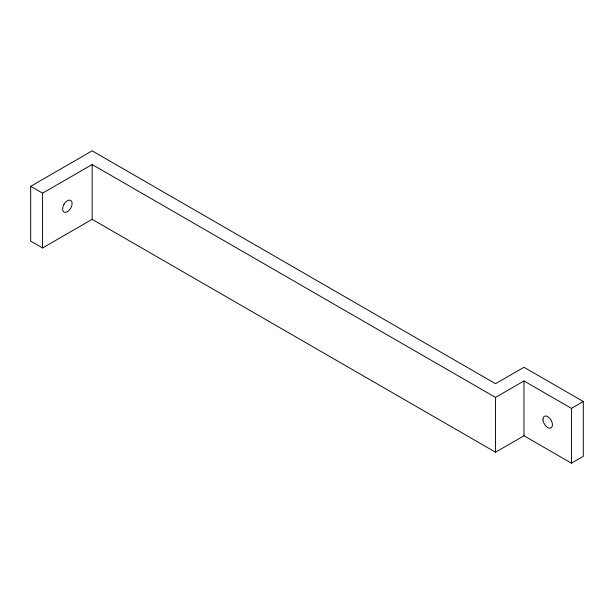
<?xml version="1.0" encoding="UTF-8"?>
<svg xmlns="http://www.w3.org/2000/svg" width="614" height="614" viewBox="0 0 614 614"><rect width="100%" height="100%" fill="white"/><g stroke="black" fill="none" stroke-linecap="round" stroke-linejoin="round"><path stroke-width="0.92" d="M30.7 186.318L92.154 150.837L495.513 383.712L523.98 367.272L583.3 401.518L583.3 456.317L571.434 463.163L523.98 435.771L495.513 452.203L92.154 219.328L42.566 247.956L30.7 241.11L30.7 186.318L42.566 193.164L92.154 164.537L495.513 397.411L523.98 380.972L571.434 408.371L583.3 401.518M571.434 408.371L571.434 463.163M523.98 380.972L523.98 435.771M495.513 397.411L495.513 452.203M92.154 164.537L92.154 219.328M42.566 193.164L42.566 247.956M64.002 204.308L63.25 205.882A6.708 3.876 -60 0 0 64.47 212.26A6.708 3.876 -60 0 0 70.71 208.184L71.47 206.611A6.708 3.876 -60 0 0 70.249 200.233A6.708 3.876 -60 0 0 64.002 204.308M542.968 419.331A6.708 3.876 60 0 0 550.083 428.181A6.708 3.876 60 0 0 550.083 418.694A6.708 3.876 60 0 0 542.968 419.331"/></g></svg>
